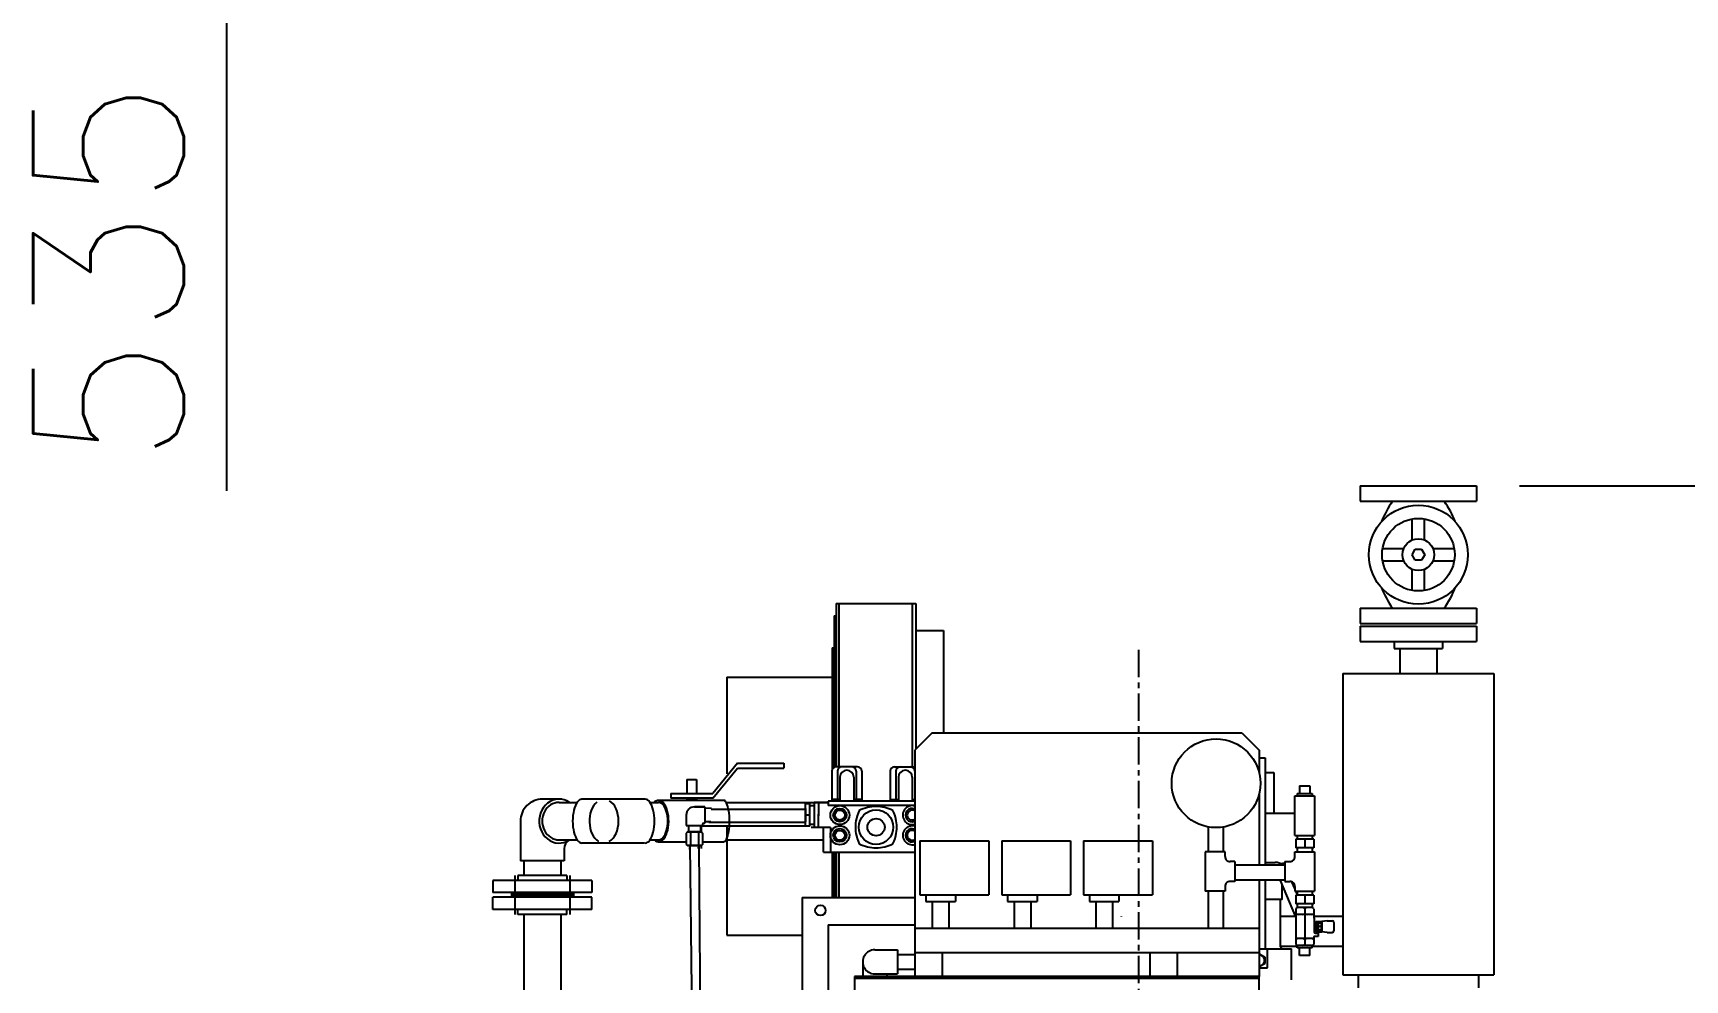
# Model space of a CAD drawing. Extents: x -1519 to 4918, y -4522 to 2416.
# Drawn here: x -1284 to 635, y -2566 to -1466 of the extents above; entities that cross this region are included whole.
import ezdxf
from ezdxf.enums import TextEntityAlignment as Align

# ---------------------------------------------------------------- set-up
doc = ezdxf.new("R2010")
doc.units = 0
doc.linetypes.add('CENTER', pattern=[50.8, 31.75, -6.35, 6.35, -6.35])
doc.layers.get('0').update_dxf_attribs({"linetype": 'CONTINUOUS'})
doc.layers.get('DEFPOINTS').update_dxf_attribs({"linetype": 'CONTINUOUS'})
doc.layers.add('LY_1', color=7, linetype='CONTINUOUS')
doc.styles.add('MX_NOTE_STANDARD', font='txt.shx', dxfattribs={"bigfont": 'extfont.shx'})
doc.dimstyles.new('MXDIMSTYLE', dxfattribs={"dimscale": 50, "dimtxt": 4, "dimasz": 2.5, "dimexe": 1.8, "dimexo": 1, "dimgap": 1, "dimtad": 1, "dimblk1": 'OPEN30', "dimblk2": 'OPEN30', "dimsah": 1, "dimcen": 2.5, "dimazin": 3, "dimtfac": 1, "dimtmove": 0, "dimatfit": 3})

# ---------------------------------------------------------------- blocks, each defined once
blk = doc.blocks.new('_OPEN30')
at = {"color": 0, "linetype": 'BYBLOCK'}
for p, q in [((-1, 0.267949), (0, 0)), ((0, 0), (-1, -0.267949)), ((0, 0), (-1, 0))]:
    blk.add_line(p, q, dxfattribs=at)
blk = doc.blocks.new('*D1')
at = {"color": 110, "linetype": 'CONTINUOUS'}
for p, q in [((442.500521, -1992.094249), (1851.428651, -1992.094249)), ((1799.999992, -4387.094152), (1799.999992, -1992.094249)), ((590.000259, -4387.094152), (1851.428651, -4387.094152))]:
    blk.add_line(p, q, dxfattribs=at)
at = {"layer": 'DEFPOINTS', "color": 0, "linetype": 'CONTINUOUS'}
for p in [(392.500521, -1992.094249), (1799.999992, -1992.094249), (540.000259, -4387.094152)]:
    blk.add_point(p, dxfattribs=at)
at = {"color": 110, "linetype": 'CONTINUOUS', "xscale": 138.5, "yscale": 138.5, "zscale": 138.5}
for p, rotation in [((1799.999992, -1992.094249), 90), ((1799.999992, -4387.094152), 270)]:
    blk.add_blockref('_OPEN30', p, dxfattribs=dict(at, rotation=rotation))
at = {"color": 110, "linetype": 'CONTINUOUS', "style": 'MX_NOTE_STANDARD'}
blk.add_text('2395', height=200, rotation=90, dxfattribs=at).set_placement((1649.999992, -3556.261063), align=Align.MIDDLE_LEFT)
blk = doc.blocks.new('*D3')
at = {"color": 110, "linetype": 'CONTINUOUS'}
for p, q in [((-594.927595, -860.699964), (-1149.376262, -860.699964)), ((-1059.376265, -1396.799964), (-1059.376265, -860.699964)), ((-4.600264, -1396.799964), (-1149.376262, -1396.799964)), ((-1059.376265, -1997.930457), (-1059.376265, -1396.799964))]:
    blk.add_line(p, q, dxfattribs=at)
at = {"layer": 'DEFPOINTS', "color": 0, "linetype": 'CONTINUOUS'}
for p in [(-1059.376265, -860.699964), (-544.927595, -860.699964), (45.399736, -1396.799964)]:
    blk.add_point(p, dxfattribs=at)
at = {"color": 110, "linetype": 'CONTINUOUS', "xscale": 138.5, "yscale": 138.5, "zscale": 138.5}
for p, rotation in [((-1059.376265, -860.699964), 90), ((-1059.376265, -1396.799964), 270)]:
    blk.add_blockref('_OPEN30', p, dxfattribs=dict(at, rotation=rotation))
at = {"color": 110, "linetype": 'CONTINUOUS', "style": 'MX_NOTE_STANDARD'}
blk.add_text('535', height=175, rotation=90, dxfattribs=at).set_placement((-1196.876265, -1968.76379), align=Align.MIDDLE_LEFT)

msp = doc.modelspace()

# ---------------------------------------------------------------- linework, layer by layer
at = {"layer": 'LY_1', "color": 3, "linetype": 'CONTINUOUS'}
for p, q in [((257.499912, -1992.094249), (257.499912, -2010.094389)), ((257.499912, -1992.094249), (392.500521, -1992.094249)), ((392.500521, -1992.094249), (392.500521, -2010.094389)), ((257.499912, -2010.094389), (392.500521, -2010.094389)), ((317.812673, -2055.018008), (317.812673, -2030.54509)), ((332.18776, -2055.018008), (332.18776, -2030.54509)), ((283.450316, -2064.907011), (307.923234, -2064.907011)), ((321.32635, -2078.457544), (317.652701, -2072.094598)), ((317.652836, -2072.094218), (321.326281, -2065.731626)), ((321.326554, -2065.731857), (328.673443, -2065.731857)), ((328.673593, -2065.731682), (332.347242, -2072.094628)), ((332.347498, -2072.094507), (328.674049, -2078.457097)), ((342.076763, -2064.907011), (366.549681, -2064.907011)), ((283.451188, -2079.285586), (307.924542, -2079.285586)), ((317.812673, -2113.644019), (317.812673, -2089.171101)), ((328.673443, -2078.457687), (321.326554, -2078.457687)), ((332.18776, -2113.644019), (332.18776, -2089.171101)), ((342.075455, -2079.285586), (366.548809, -2079.285586)), ((-351.421246, -2128.663027), (-351.421246, -2318.594841)), ((-351.421246, -2128.663027), (-258.721487, -2128.663027)), ((-348.22126, -2128.663027), (-348.22126, -2318.593969)), ((-263.221086, -2128.663027), (-263.221086, -2318.593969)), ((-258.721487, -2128.663027), (-258.721487, -2297.815871)), ((-353.721399, -2143.228195), (-351.421246, -2143.228195)), ((-353.721399, -2143.228195), (-353.721399, -2319.114512)), ((257.499912, -2134.094284), (257.499912, -2152.094423)), ((257.499912, -2134.094284), (392.500521, -2134.094284)), ((392.500521, -2134.094284), (392.500521, -2152.094423)), ((-258.721487, -2160.22823), (-226.721626, -2160.22823)), ((-226.721626, -2160.22823), (-226.721626, -2279.094238)), ((257.499912, -2152.094423), (392.500521, -2152.094423)), ((257.499912, -2155.094737), (257.499912, -2173.09444)), ((257.499912, -2155.094737), (392.500521, -2155.094737)), ((392.500521, -2155.094737), (392.500521, -2173.09444)), ((-356.021553, -2180.128306), (-353.721399, -2180.128306)), ((-356.021553, -2180.128306), (-356.021553, -2321.459134)), ((257.499912, -2173.09444), (392.500521, -2173.09444)), ((297.000121, -2173.09444), (297.000121, -2181.094406)), ((297.000121, -2181.094406), (352.999876, -2181.094406)), ((303.649901, -2181.094406), (303.649901, -2210.094388)), ((346.350096, -2181.094406), (346.350096, -2210.094388)), ((352.999876, -2173.09444), (352.999876, -2181.094406)), ((-478.321182, -2214.228212), (-356.021553, -2214.228212)), ((-478.321182, -2214.228212), (-478.321182, -2326.844614)), ((-356.021553, -2218.128358), (-353.721399, -2218.128358)), ((237.200055, -2210.094388), (237.200055, -2560.094387)), ((237.200055, -2210.094388), (412.800378, -2210.094388)), ((412.800378, -2210.094388), (412.800378, -2560.094387)), ((-494.810799, -2354.837618), (-465.913746, -2319.937617)), ((-465.913743, -2314.437624), (-494.810796, -2349.337626)), ((-465.913746, -2314.437626), (-412.210788, -2314.437626)), ((-465.913746, -2319.937626), (-412.210788, -2319.937626)), ((-412.210788, -2314.437626), (-412.210788, -2319.937626)), ((-326.500156, -2318.593969), (-351.500155, -2318.593969)), ((-283.500016, -2318.593969), (-259.999737, -2318.593969)), ((-524.810794, -2333.337635), (-524.810794, -2349.337635)), ((-524.810794, -2333.337635), (-513.610798, -2333.337635)), ((-513.610798, -2333.337635), (-513.610798, -2349.337635)), ((-356.499807, -2323.594056), (-356.499807, -2358.59423)), ((-349.999999, -2323.594056), (-349.999999, -2356.594457)), ((-347.000121, -2330.594789), (-347.000121, -2358.59423)), ((-330.999754, -2330.594789), (-330.999754, -2358.59423)), ((-327.999877, -2323.594056), (-327.999877, -2356.594457)), ((-321.500068, -2323.594056), (-321.500068, -2358.59423)), ((-288.500103, -2323.594056), (-288.500103, -2358.59423)), ((-281.999859, -2323.594056), (-281.999859, -2356.594893)), ((-278.999981, -2330.594789), (-278.999981, -2358.59423)), ((-263.000051, -2330.594789), (-263.000051, -2358.59423)), ((-259.999737, -2323.594056), (-259.999737, -2356.594457)), ((186.905095, -2340.612889), (186.905095, -2349.612889)), ((186.905095, -2340.612889), (198.905095, -2340.612889)), ((198.905095, -2340.612889), (198.905095, -2349.612889)), ((-670.147579, -2356.094277), (-692.691749, -2356.094277)), ((-673.251309, -2359.854277), (-652.336959, -2359.854277)), ((-573.23983, -2356.094277), (-646.704511, -2356.094277)), ((-567.607383, -2359.854277), (-557.832598, -2359.854277)), ((-558.210788, -2357.437626), (-480.210788, -2357.437626)), ((-543.610788, -2349.337635), (-494.810794, -2349.337635)), ((-543.610788, -2349.337635), (-543.610788, -2354.837635)), ((-494.810794, -2354.837635), (-543.610788, -2354.837635)), ((-524.810794, -2354.837635), (-513.610798, -2354.837635)), ((-524.810794, -2354.837635), (-524.810794, -2357.437626)), ((-513.610798, -2354.837635), (-513.610798, -2357.437626)), ((-479.305538, -2359.854277), (-360.500154, -2359.854277)), ((-360.499789, -2360.094387), (-376.999772, -2360.094387)), ((-376.999772, -2360.094387), (-376.999772, -2389.094806)), ((-372.00012, -2360.094387), (-372.00012, -2375.486146)), ((-360.499789, -2358.59423), (-360.499789, -2363.594318)), ((-259.999853, -2358.59423), (-360.499789, -2358.59423)), ((-347.000121, -2356.594893), (-356.499807, -2356.594893)), ((-321.500068, -2356.594893), (-330.999754, -2356.594893)), ((-288.500103, -2356.594893), (-279.000417, -2356.594893)), ((-263.000051, -2356.594893), (-259.999853, -2356.594893)), ((181.405095, -2352.112889), (204.405095, -2352.112889)), ((181.405095, -2398.112889), (181.405095, -2352.112889)), ((184.255095, -2349.612889), (184.255095, -2352.112889)), ((184.255095, -2349.612889), (201.555094, -2349.612889)), ((201.555094, -2349.612889), (201.555094, -2352.112889)), ((204.405095, -2352.112889), (204.405095, -2398.112889)), ((-496.477397, -2367.667542), (-388.163102, -2367.667542)), ((-386.999946, -2374.502608), (-386.999946, -2361.594544)), ((-381.999859, -2361.594544), (-386.999946, -2361.594544)), ((-386.999946, -2366.933377), (-386.999946, -2382.255817)), ((-386.999946, -2387.594213), (-386.999946, -2366.933377)), ((-381.999859, -2374.594597), (-386.999946, -2374.594597)), ((-381.999859, -2374.594597), (-386.999946, -2374.594597)), ((-381.999859, -2387.594213), (-381.999859, -2361.594544)), ((-376.999772, -2363.74429), (-381.999859, -2363.74429)), ((-372.00012, -2389.094806), (-372.00012, -2373.703047)), ((-259.999853, -2363.594318), (-360.499789, -2363.594318)), ((-718.191749, -2381.594277), (-718.191749, -2427.594277)), ((-394.327217, -2387.344405), (-508.298599, -2387.344405)), ((-499.119348, -2382.637722), (-388.163102, -2382.637722)), ((-478.321182, -2387.344405), (-478.321182, -2514.228211)), ((-382.860891, -2387.344405), (-398.999894, -2387.344405)), ((-381.999859, -2387.594213), (-386.999946, -2387.594213)), ((-376.999772, -2385.444903), (-381.999859, -2385.444903)), ((-357.999964, -2389.094806), (-380.397686, -2389.094806)), ((-365.999929, -2417.5943), (-365.999929, -2389.094806)), ((-357.999964, -2389.094806), (-357.999964, -2417.5943)), ((181.405095, -2398.112889), (204.405095, -2398.112889)), ((184.29989, -2398.112889), (184.29989, -2402.593978)), ((201.59989, -2398.112889), (201.59989, -2402.593978)), ((-673.251309, -2403.334277), (-652.336959, -2403.334277)), ((-667.191749, -2413.844281), (-667.191749, -2427.594277)), ((-574.160155, -2407.094277), (-646.704511, -2407.094277)), ((-567.607383, -2403.334277), (-557.832598, -2403.334277)), ((-557.832598, -2405.594277), (-525.500415, -2405.594277)), ((-518.500275, -2636.758929), (-521.000048, -2410.09468)), ((-511.000346, -2410.094629), (-509.00031, -2636.75904)), ((-506.500607, -2405.594277), (-482.334424, -2405.594277)), ((-479.305538, -2403.334277), (-366.000293, -2403.334277)), ((-365.999929, -2417.5943), (-259.999853, -2417.5943)), ((-356.021553, -2417.5943), (-356.021553, -2470.267204)), ((-353.721399, -2417.5943), (-353.721399, -2470.267204)), ((-351.421246, -2417.5943), (-351.421246, -2470.267204)), ((-348.22126, -2417.5943), (-348.22126, -2470.267204)), ((77.44989, -2417.093978), (77.44989, -2463.093978)), ((100.44989, -2417.093978), (77.44989, -2417.093978)), ((100.44989, -2422.843978), (100.44989, -2417.093978)), ((181.44989, -2422.843978), (181.44989, -2417.093978)), ((181.44989, -2417.093978), (204.44989, -2417.093978)), ((182.44989, -2402.593978), (182.44989, -2412.593978)), ((203.44989, -2402.593978), (182.44989, -2402.593978)), ((203.44989, -2412.593978), (182.44989, -2412.593978)), ((184.29989, -2412.593978), (184.29989, -2417.093978)), ((192.94989, -2402.593978), (192.94989, -2412.593978)), ((201.59989, -2412.593978), (201.59989, -2417.093978)), ((203.44989, -2402.593978), (203.44989, -2412.593978)), ((204.44989, -2417.093978), (204.44989, -2463.093978)), ((-667.191749, -2427.594277), (-718.191749, -2427.594277)), ((-714.04174, -2427.594277), (-714.04174, -2444.594277)), ((-671.341758, -2427.594277), (-671.341758, -2444.594277)), ((111.94989, -2428.593978), (106.19989, -2428.593978)), ((111.94989, -2428.593978), (111.94989, -2451.593978)), ((146.899799, -2429.594273), (158.690845, -2429.594273)), ((169.94989, -2428.593978), (169.94989, -2451.593978)), ((169.94989, -2428.593978), (175.69989, -2428.593978)), ((-635.191749, -2450.594277), (-750.191749, -2450.594277)), ((-750.191749, -2450.594277), (-750.191749, -2464.594277)), ((-724.511542, -2444.594277), (-724.511542, -2490.094277)), ((-664.191749, -2444.594277), (-721.191749, -2444.594277)), ((-721.191749, -2444.594277), (-721.191749, -2450.594277)), ((-664.191749, -2444.594277), (-664.191749, -2450.594277)), ((-660.871955, -2444.594277), (-660.871955, -2490.094277)), ((-635.191749, -2450.594277), (-635.191749, -2464.594277)), ((111.94989, -2451.593978), (106.19989, -2451.593978)), ((182.449882, -2492.672313), (164.688701, -2450.602239)), ((166.839534, -2472.728988), (166.839534, -2455.696816)), ((169.94989, -2451.593978), (175.69989, -2451.593978)), ((177.753106, -2451.973056), (181.44989, -2460.729454)), ((-635.191749, -2464.594277), (-750.191749, -2464.594277)), ((-635.191749, -2470.094277), (-750.191749, -2470.094277)), ((-750.191749, -2484.094277), (-750.191749, -2470.094277)), ((-728.691749, -2464.594277), (-728.691749, -2470.094277)), ((-656.691749, -2466.594277), (-728.691749, -2466.594277)), ((-656.691749, -2468.094277), (-728.691749, -2468.094277)), ((-656.691749, -2464.594277), (-656.691749, -2470.094277)), ((-635.191749, -2484.094277), (-635.191749, -2470.094277)), ((-390.721347, -2470.267204), (-259.999853, -2470.267204)), ((-390.721347, -2470.267204), (-390.721347, -2640.267116)), ((100.44989, -2463.093978), (77.44989, -2463.093978)), ((100.44989, -2457.343978), (100.44989, -2463.093978)), ((166.839534, -2472.728988), (146.899799, -2472.728988)), ((164.922436, -2527.488055), (164.922436, -2472.728988)), ((181.44989, -2457.343978), (181.44989, -2463.093978)), ((181.44989, -2463.093978), (204.44989, -2463.093978)), ((182.448147, -2463.093978), (184.29989, -2467.480115)), ((182.44989, -2467.593978), (182.44989, -2477.593978)), ((203.44989, -2467.593978), (182.44989, -2467.593978)), ((184.29989, -2463.093978), (184.29989, -2467.593978)), ((192.94989, -2467.593978), (192.94989, -2477.593978)), ((201.59989, -2463.093978), (201.59989, -2467.593978)), ((203.44989, -2467.593978), (203.44989, -2477.593978)), ((-635.191749, -2484.094277), (-750.191749, -2484.094277)), ((-721.191749, -2490.094277), (-721.191749, -2484.094277)), ((-664.191749, -2490.094277), (-721.191749, -2490.094277)), ((-714.04174, -2490.094277), (-714.04174, -3160.094149)), ((-671.341758, -2490.094277), (-671.341758, -3160.094149)), ((-664.191749, -2490.094277), (-664.191749, -2484.094277)), ((182.449882, -2483.093978), (182.449882, -2525.093978)), ((203.44989, -2490.093978), (182.449882, -2490.093978)), ((203.44989, -2477.593978), (182.44989, -2477.593978)), ((184.29989, -2477.593978), (184.29989, -2482.301058)), ((201.072601, -2482.093978), (185.170147, -2482.093978)), ((192.94989, -2483.093978), (192.94989, -2489.093978)), ((192.94989, -2490.093978), (192.94989, -2518.093978)), ((201.59989, -2477.593978), (201.59989, -2482.240189)), ((203.449882, -2483.321929), (203.449882, -2493.593978)), ((203.94989, -2494.093978), (203.94989, -2510.593978)), ((-360.72126, -2502.067392), (-259.999853, -2502.067392)), ((-360.72126, -2502.067392), (-360.72126, -2608.467363)), ((205.94989, -2501.093978), (203.94989, -2501.093978)), ((205.94989, -2507.093978), (203.94989, -2507.093978)), ((204.94989, -2511.593978), (208.44989, -2511.593978)), ((205.94989, -2498.093978), (205.94989, -2510.093978)), ((205.94989, -2498.093978), (212.715271, -2498.093978)), ((205.94989, -2510.093978), (212.715271, -2510.093978)), ((207.94989, -2498.093978), (207.94989, -2510.093978)), ((208.44989, -2499.343978), (207.94989, -2499.343978)), ((208.44989, -2508.843978), (207.94989, -2508.843978)), ((208.44989, -2499.343978), (208.44989, -2508.843978)), ((211.94989, -2500.093978), (208.44989, -2500.093978)), ((211.94989, -2504.093978), (208.44989, -2504.093978)), ((211.94989, -2508.093978), (208.44989, -2508.093978)), ((208.44989, -2511.593978), (208.44989, -2515.593978)), ((211.94989, -2500.093978), (211.94989, -2508.093978)), ((212.715271, -2498.093978), (212.715271, -2510.093978)), ((219.184368, -2497.343969), (212.715401, -2498.093968)), ((219.184369, -2510.843976), (212.715402, -2510.093977)), ((212.94989, -2502.093978), (212.94989, -2506.093978)), ((219.184372, -2497.343978), (224.94989, -2497.343978)), ((219.184372, -2510.843978), (224.94989, -2510.843978)), ((226.94989, -2499.343978), (226.94989, -2508.843978)), ((-478.321182, -2514.228211), (-390.721347, -2514.228211)), ((-306.500243, -2531.094403), (-280.000086, -2531.094403)), ((-280.000086, -2531.094403), (-280.000086, -2559.094281)), ((140.000077, -2529.988055), (177.500156, -2529.988055)), ((149.585648, -2552.034687), (149.585648, -2529.988055)), ((177.500156, -2566.094203), (177.500156, -2529.988055)), ((203.44989, -2518.093978), (182.449882, -2518.093978)), ((184.29989, -2528.593978), (184.29989, -2526.093978)), ((201.59989, -2528.593978), (184.29989, -2528.593978)), ((200.729622, -2526.093978), (184.82188, -2526.093978)), ((186.94989, -2537.593978), (186.94989, -2528.593978)), ((192.94989, -2519.093978), (192.94989, -2525.093978)), ((198.94989, -2537.593978), (198.94989, -2528.593978)), ((201.59989, -2528.593978), (201.59989, -2526.093978)), ((203.44989, -2516.593978), (203.44989, -2525.093978)), ((208.44989, -2515.593978), (204.44989, -2515.593978)), ((-320.5004, -2545.09456), (-320.5004, -2562.094595)), ((-280.000086, -2536.444571), (-259.999737, -2536.444571)), ((-227.999853, -2562.094149), (-227.999853, -2534.094238)), ((13.000147, -2534.094238), (13.000147, -2562.094149)), ((45.000147, -2562.094149), (45.000147, -2534.094238)), ((140.000077, -2552.034687), (149.585648, -2552.034687)), ((146.495353, -2547.157743), (140.000155, -2550.907745)), ((140.000157, -2535.907743), (146.495347, -2539.657744)), ((146.495349, -2539.657746), (146.495349, -2547.157744)), ((198.94989, -2537.593978), (186.94989, -2537.593978)), ((-306.500243, -2559.094281), (-280.000086, -2559.094281)), ((-292.500086, -2559.094281), (-292.500086, -2562.094595)), ((-280.000086, -2553.74455), (-259.999737, -2553.74455)), ((237.200055, -2560.094387), (412.800378, -2560.094387)), ((255.099922, -2560.094387), (255.099922, -2575.094648)), ((394.900075, -2560.094387), (394.900075, -2575.094648))]:
    msp.add_line(p, q, dxfattribs=at)
at = {"layer": 'LY_1', "color": 110, "linetype": 'CENTER'}
msp.add_line((0, -2182.584099), (0, -4521.638742), dxfattribs=at)
at = {"layer": 'LY_1', "color": 5, "linetype": 'CONTINUOUS'}
for p, q in [((-239.999853, -2279.094238), (-259.999853, -2299.094238)), ((-239.999853, -2279.094238), (120.000077, -2279.094238)), ((120.000077, -2279.094238), (140.000077, -2299.094238)), ((-259.999853, -2299.094238), (-259.999853, -2562.094116)), ((140.000077, -2299.094238), (140.000077, -2325.255252)), ((140.000077, -2349.933066), (140.000077, -2432.493956)), ((81.349868, -2417.093978), (81.349868, -2388.362482)), ((98.649902, -2417.093978), (98.649902, -2388.362547)), ((-254.000097, -2404.344174), (-254.000097, -2467.144392)), ((-254.000097, -2404.344174), (-174.000172, -2404.344174)), ((-174.000172, -2404.344174), (-174.000172, -2467.144392)), ((-159.000019, -2404.344174), (-159.000019, -2467.144392)), ((-159.000019, -2404.344174), (-79.000093, -2404.344174)), ((-79.000093, -2404.344174), (-79.000093, -2467.144392)), ((-63.99994, -2404.344174), (15.999985, -2404.344174)), ((-63.99994, -2404.344174), (-63.99994, -2467.144392)), ((15.999985, -2404.344174), (15.999985, -2467.144392)), ((111.94989, -2432.493956), (169.94989, -2432.493956)), ((111.94989, -2449.79399), (169.94989, -2449.79399)), ((140.000077, -2449.79399), (140.000077, -2562.094116)), ((-254.000097, -2467.144392), (-174.000172, -2467.144392)), ((-249.800115, -2467.144392), (-249.800115, -2467.293928)), ((-247.150045, -2467.594145), (-247.150045, -2475.094221)), ((-247.150045, -2475.094221), (-212.849812, -2475.094221)), ((-244.59992, -2467.144392), (-244.59992, -2467.293928)), ((-239.699941, -2475.094221), (-239.699941, -2506.093978)), ((-220.299916, -2475.094221), (-220.299916, -2506.093978)), ((-215.399938, -2467.144392), (-215.399938, -2467.293928)), ((-212.849812, -2467.594145), (-212.849812, -2475.094221)), ((-210.200124, -2467.144392), (-210.200124, -2467.293928)), ((-159.000019, -2467.144392), (-79.000093, -2467.144392)), ((-154.800037, -2467.144392), (-154.800037, -2467.293928)), ((-152.149967, -2467.594145), (-152.149967, -2475.094221)), ((-152.149967, -2475.094221), (-117.849734, -2475.094221)), ((-149.600223, -2467.144392), (-149.600223, -2467.293928)), ((-144.699863, -2475.094221), (-144.699863, -2506.093978)), ((-125.299838, -2475.094221), (-125.299838, -2506.093978)), ((-120.399859, -2467.144392), (-120.399859, -2467.293928)), ((-117.849734, -2467.594145), (-117.849734, -2475.094221)), ((-115.200045, -2467.144392), (-115.200045, -2467.293928)), ((-63.99994, -2467.144392), (15.999985, -2467.144392)), ((-59.799959, -2467.144392), (-59.799959, -2467.293928)), ((-57.149888, -2467.594145), (-57.149888, -2475.094221)), ((-57.149888, -2475.094221), (-22.849656, -2475.094221)), ((-54.600145, -2467.144392), (-54.600145, -2467.293928)), ((-49.699784, -2475.094221), (-49.699784, -2506.093978)), ((-30.29976, -2475.094221), (-30.29976, -2506.093978)), ((-25.399781, -2467.144392), (-25.399781, -2467.293928)), ((-22.849656, -2467.594145), (-22.849656, -2475.094221)), ((-20.199967, -2467.144392), (-20.199967, -2467.293928)), ((81.349868, -2506.093978), (81.349868, -2463.093978)), ((98.649902, -2506.093978), (98.649902, -2463.093978)), ((-20.199886, -2492.144716), (-20.199886, -2492.294252)), ((-259.999853, -2506.093978), (140.000077, -2506.093978)), ((-259.999853, -2534.094238), (140.000077, -2534.094238))]:
    msp.add_line(p, q, dxfattribs=at)
at = {"layer": 'LY_1', "color": 130, "linetype": 'CONTINUOUS'}
for p, q in [((140.000077, -2308.094151), (146.899799, -2308.094151)), ((146.899799, -2308.094151), (146.899799, -2432.493956)), ((146.899799, -2325.094213), (156.999973, -2325.094213)), ((156.999973, -2325.094213), (156.999973, -2372.294226)), ((146.899799, -2372.294226), (181.405095, -2372.294226)), ((204.405095, -2372.294226), (204.600148, -2372.294226)), ((146.899799, -2449.79399), (146.899799, -2529.988055))]:
    msp.add_line(p, q, dxfattribs=at)
at = {"layer": 'LY_1', "color": 162, "linetype": 'CONTINUOUS'}
for p, q in [((-525.50005, -2374.594597), (-525.50005, -2386.594544)), ((-515.999928, -2365.094475), (-503.99998, -2365.094475)), ((-503.99998, -2365.094475), (-515.999928, -2365.094475)), ((-497.000046, -2366.933577), (-504, -2366.594867)), ((-503.99998, -2365.094475), (-503.99998, -2384.094719)), ((-503.99998, -2365.094475), (-503.99998, -2384.094719)), ((-496.358116, -2366.964296), (-503.999932, -2366.594532)), ((-524.000051, -2394.095115), (-525.500113, -2395.595177)), ((-525.50005, -2386.594544), (-506.500242, -2386.594544)), ((-525.50005, -2395.594614), (-525.50005, -2408.594666)), ((-525.50005, -2395.594614), (-525.50005, -2408.594666)), ((-523.999987, -2394.094946), (-525.500049, -2395.595008)), ((-524.000329, -2394.094457), (-507.999963, -2394.094457)), ((-507.999963, -2394.094457), (-524.000329, -2394.094457)), ((-523.000224, -2386.594544), (-523.000224, -2394.094457)), ((-523.000224, -2388.329251), (-523.000224, -2394.094457)), ((-520.750207, -2394.094457), (-520.750207, -2410.094823)), ((-520.750207, -2394.094457), (-520.750207, -2410.094823)), ((-511.250085, -2394.094457), (-511.250085, -2410.094823)), ((-511.250085, -2394.094457), (-511.250085, -2410.094823)), ((-509.000068, -2386.594544), (-509.000068, -2394.094457)), ((-509.000068, -2393.942305), (-509.000068, -2394.094457)), ((-508.000276, -2394.0952), (-506.500215, -2395.595262)), ((-508.000213, -2394.095022), (-506.50015, -2395.595084)), ((-507.999963, -2394.094457), (-507.999963, -2386.594544)), ((-506.500242, -2385.344631), (-506.500242, -2386.594544)), ((-506.500242, -2395.594614), (-506.500242, -2408.594666)), ((-506.500242, -2395.594614), (-506.500242, -2408.594666)), ((-505.250329, -2384.094719), (-503.99998, -2384.094719)), ((-497.000037, -2382.255722), (-503.999991, -2382.594432)), ((-496.999963, -2382.25604), (-503.999917, -2382.594749)), ((-525.500385, -2408.595175), (-524.000323, -2410.095237)), ((-525.500314, -2408.595007), (-524.000251, -2410.095068)), ((-524.000329, -2410.094823), (-507.999963, -2410.094823)), ((-507.999963, -2410.094823), (-524.000329, -2410.094823)), ((-521.196117, -2414.510339), (-520.990933, -2409.671111)), ((-511.146652, -2413.559731), (-510.999736, -2410.09474)), ((-506.49995, -2408.595099), (-508.000012, -2410.095161)), ((-507.999963, -2413.262112), (-507.999963, -2410.094823)), ((-506.500187, -2408.59523), (-507.99994, -2410.094984))]:
    msp.add_line(p, q, dxfattribs=at)
at = {"layer": 'LY_1', "color": 254, "linetype": 'CONTINUOUS'}
for p, q in [((164.922436, -2491.894139), (182.121352, -2491.894139)), ((203.449882, -2491.894139), (237.200055, -2491.894139)), ((164.922541, -2526.894313), (184.29989, -2526.894313)), ((201.59989, -2526.894313), (237.200055, -2526.894313)), ((139.999914, -2564.59404), (-330.000086, -2564.59404))]:
    msp.add_line(p, q, dxfattribs=at)
at = {"layer": 'LY_1', "color": 151, "linetype": 'CONTINUOUS'}
for p, q in [((-330.000086, -2562.094149), (-330.000086, -4262.094149)), ((139.999914, -2562.094149), (-330.000086, -2562.094149)), ((139.999914, -4237.094149), (139.999914, -2562.094149))]:
    msp.add_line(p, q, dxfattribs=at)
at = {"layer": 'LY_1', "color": 3, "linetype": 'CONTINUOUS'}
for points in [[(-661.172488, -2359.854277), (-664.163932, -2358.148317), (-667.348302, -2356.940117), (-670.657994, -2356.255328), (-674.022742, -2356.108487), (-677.371112, -2356.502713), (-680.632019, -2357.429635), (-683.736232, -2358.869575), (-686.617849, -2360.791962), (-689.215693, -2363.155986), (-691.474612, -2365.911456), (-693.346648, -2368.999874), (-694.792058, -2372.355672), (-695.780155, -2375.907607), (-696.289962, -2379.580271), (-696.310657, -2383.295692), (-695.841799, -2386.974993), (-694.893342, -2390.540059), (-693.485423, -2393.915206), (-691.647932, -2397.028779), (-689.419878, -2399.814675), (-686.848563, -2402.21375), (-683.988578, -2404.175072), (-680.900639, -2405.657001), (-677.650304, -2406.628076), (-674.306578, -2407.06768), (-670.940449, -2406.966482), (-667.623379, -2406.326629), (-664.425791, -2405.161705), (-662.766385, -2404.31898), (-661.172487, -2403.334277)], [(-673.251309, -2359.854277), (-675.823083, -2360.040266), (-678.350854, -2360.59505), (-680.791371, -2361.509136), (-683.102874, -2362.766885), (-685.245815, -2364.346776), (-687.183526, -2366.221776), (-688.882854, -2368.359804), (-690.314721, -2370.724277), (-691.454628, -2373.274739), (-692.283072, -2375.967551), (-692.785877, -2378.756638), (-692.95444, -2381.594277), (-692.785877, -2384.431917), (-692.283072, -2387.221003), (-691.454628, -2389.913815), (-690.314721, -2392.464277), (-688.882854, -2394.828751), (-687.183526, -2396.966779), (-685.245815, -2398.841779), (-683.102874, -2400.421669), (-680.791371, -2401.679418), (-678.350854, -2402.593505), (-675.823083, -2403.148288), (-673.251309, -2403.334277)], [(-646.704511, -2356.094277), (-648.111162, -2356.312433), (-649.493744, -2356.963169), (-650.828601, -2358.035349), (-652.092894, -2359.510629), (-653.264991, -2361.363767), (-654.324836, -2363.563054), (-655.254295, -2366.070861), (-656.037464, -2368.844277), (-656.660945, -2371.83585), (-657.114068, -2374.994392), (-657.38908, -2378.265859), (-657.481277, -2381.594277), (-657.38908, -2384.922695), (-657.114068, -2388.194163), (-656.660945, -2391.352705), (-656.037464, -2394.344277), (-655.254295, -2397.117694), (-654.324836, -2399.6255), (-653.264991, -2401.824787), (-652.092894, -2403.677925), (-650.828601, -2405.153205), (-649.493744, -2406.225386), (-648.111162, -2406.876121), (-646.704511, -2407.094277)], [(-629.536699, -2359.482694), (-631.477328, -2361.439863), (-633.22064, -2363.780141), (-634.733499, -2366.459043), (-635.987146, -2369.425645), (-636.957752, -2372.623556), (-637.626866, -2375.991989), (-637.981771, -2379.466914), (-638.015718, -2382.982278), (-637.728064, -2386.471257), (-637.124275, -2389.867532), (-636.21583, -2393.106543), (-635.019997, -2396.126721), (-633.559506, -2398.870656), (-631.86212, -2401.286191), (-629.960104, -2403.327408), (-627.889612, -2404.955507), (-627.889612, -2404.955507)], [(-614.929989, -2405.34525), (-612.647763, -2403.697564), (-610.554104, -2401.556586), (-608.695737, -2398.9701), (-607.114136, -2395.995828), (-605.844598, -2392.700149), (-604.915458, -2389.156614), (-604.347449, -2385.444306), (-604.15325, -2381.646076), (-604.337195, -2377.846689), (-604.895177, -2374.13094), (-605.814744, -2370.581753), (-607.075375, -2367.278339), (-608.648933, -2364.294422), (-610.500303, -2361.696594), (-612.588165, -2359.542833), (-614.865924, -2357.881207)], [(-573.239822, -2407.094277), (-571.833172, -2406.876119), (-570.45059, -2406.225381), (-569.115733, -2405.153198), (-567.851441, -2403.677915), (-566.679345, -2401.824776), (-565.619501, -2399.625487), (-564.690042, -2397.117678), (-563.906873, -2394.344261), (-563.283394, -2391.352687), (-562.830272, -2388.194144), (-562.55526, -2384.922676), (-562.463065, -2381.594258), (-562.555262, -2378.26584), (-562.830276, -2374.994373), (-563.2834, -2371.835832), (-563.906882, -2368.844261), (-564.690052, -2366.070846), (-565.619512, -2363.563041), (-566.679357, -2361.363755), (-567.851454, -2359.51062), (-569.115748, -2358.035342), (-570.450606, -2356.963164), (-571.833188, -2356.312431), (-573.239838, -2356.094277), (-573.239838, -2356.094277)], [(-562.89754, -2403.334277), (-561.317652, -2404.552039), (-559.667936, -2405.309813), (-557.981447, -2405.592417), (-556.291975, -2405.394189), (-554.633372, -2404.719101), (-553.038869, -2403.580678), (-551.540415, -2402.00173), (-550.168032, -2400.013894), (-548.949218, -2397.656998), (-547.908393, -2394.978266), (-547.066413, -2392.031369), (-546.440146, -2388.875352), (-546.042141, -2385.57345), (-545.880372, -2382.19182), (-545.958081, -2378.798218), (-546.27371, -2375.460638), (-546.820936, -2372.245953), (-547.588794, -2369.218574), (-548.5619, -2366.439157), (-549.720755, -2363.963391), (-551.042141, -2361.840882), (-552.499582, -2360.114156), (-554.063877, -2358.817811), (-555.703683, -2357.977821), (-557.386144, -2357.611016), (-559.07755, -2357.724745), (-560.744013, -2358.316729), (-562.352141, -2359.375108), (-562.626327, -2359.607877), (-562.89754, -2359.854277)], [(-557.832598, -2403.334277), (-556.418989, -2403.148288), (-555.029566, -2402.593505), (-553.688105, -2401.679418), (-552.417557, -2400.421669), (-551.239662, -2398.841779), (-550.174574, -2396.966779), (-549.240516, -2394.828751), (-548.453472, -2392.464277), (-547.826907, -2389.913815), (-547.371542, -2387.221003), (-547.095169, -2384.431917), (-547.002516, -2381.594277), (-547.095169, -2378.756638), (-547.371542, -2375.967551), (-547.826907, -2373.274739), (-548.453472, -2370.724277), (-549.240516, -2368.359804), (-550.174574, -2366.221776), (-551.239662, -2364.346776), (-552.417557, -2362.766885), (-553.688105, -2361.509136), (-555.029566, -2360.59505), (-556.418989, -2360.040266), (-557.832598, -2359.854277), (-557.832598, -2359.854277)], [(-482.334418, -2405.594277), (-481.401187, -2405.388952), (-480.483923, -2404.776492), (-479.598322, -2403.767379), (-478.759536, -2402.378878), (-477.981918, -2400.634746), (-477.278772, -2398.564827), (-476.66213, -2396.204537), (-476.142543, -2393.594262), (-475.7289, -2390.778663), (-475.428279, -2387.805917), (-475.245825, -2384.726888), (-475.184658, -2381.594259), (-475.245826, -2378.461631), (-475.428282, -2375.382603), (-475.728904, -2372.409858), (-476.142548, -2369.594262), (-476.662137, -2366.983989), (-477.27878, -2364.623702), (-477.981926, -2362.553786), (-478.759546, -2360.809659), (-479.598332, -2359.421162), (-480.483933, -2358.412053), (-481.401197, -2357.799598), (-482.334429, -2357.594277), (-482.334429, -2357.594277)]]:
    msp.add_lwpolyline(points, dxfattribs=at)
for centre, radius in [((324.999999, -2072.094772), 57.499967), ((324.999999, -2072.094772), 42.166655), ((324.999999, -2072.094772), 18.527778), ((-347.000121, -2374.594597), 11), ((-347.000121, -2374.594597), 7.75), ((-347.000121, -2374.594597), 5.749999), ((-305.000086, -2388.594317), 20), ((-305.000086, -2388.594317), 9.999999), ((-347.000121, -2398.09444), 11), ((-347.000121, -2398.09444), 7.75), ((-347.000121, -2398.09444), 5.749999), ((-369.721329, -2485.267029), 5.999999)]:
    msp.add_circle(centre, radius, dxfattribs=at)
at = {"layer": 'LY_1', "color": 5, "linetype": 'CONTINUOUS'}
msp.add_circle((90.000076, -2337.594159), 51.499988, dxfattribs=at)
at = {"layer": 'LY_1', "color": 3, "linetype": 'CONTINUOUS'}
for centre, radius, start, end in [((381.100026, -2072.094772), 106.1, 144.242612, 158.791953), ((268.899971, -2072.094772), 106.1, 21.208024, 35.757393), ((381.100026, -2072.094772), 106.1, 201.208047, 215.757388), ((268.899971, -2072.094772), 106.1, 324.242607, 338.791976), ((-351.500155, -2323.594056), 4.999999, 89.999982, 179.999964), ((-344.999911, -2323.594056), 4.999999, 89.999982, 179.999964), ((-332.999964, -2323.594056), 4.999999, 0, 89.999982), ((-326.500156, -2323.594056), 4.999999, 0, 89.999982), ((-283.500016, -2323.594056), 4.999999, 89.999982, 179.999964), ((-276.999772, -2323.594056), 4.999999, 89.999982, 179.999964), ((-264.999824, -2323.594056), 4.999999, 0, 89.999982), ((-339.000156, -2330.594353), 7.999999, 0, 179.999964), ((-271.000016, -2330.594353), 7.999999, 0, 179.999964), ((-692.691749, -2381.594277), 25.5, 90, 180.000018), ((-284.999737, -2388.594317), 43.999999, 166.991732, 180), ((-284.999737, -2388.594317), 43.999999, 153.748323, 171.505123), ((-305.000086, -2408.59423), 43.999999, 90, 116.251677), ((-305.000086, -2408.59423), 43.999999, 63.748323, 90), ((-325.000435, -2388.594317), 43.999999, 8.494877, 26.251677), ((-325.000435, -2388.594317), 43.999999, 0, 13.008268), ((-263.000051, -2374.594597), 11, 74.172308, 285.827692), ((-263.000051, -2374.594597), 7.75, 67.224441, 292.775559), ((-263.000051, -2374.594597), 5.749999, 58.548699, 301.451301), ((-284.999737, -2388.594317), 43.999999, 180, 193.008268), ((-284.999737, -2388.594317), 43.999999, 188.494877, 206.251677), ((-325.000435, -2388.594317), 43.999999, 333.748323, 351.505123), ((-325.000435, -2388.594317), 43.999999, 346.991732, 0), ((-263.000051, -2398.09444), 11, 74.172308, 285.827692), ((-263.000051, -2398.09444), 7.75, 67.224441, 292.775559), ((-263.000051, -2398.09444), 5.749999, 58.548699, 301.451301), ((-654.441749, -2413.844277), 12.75, 124.481025, 180.000018), ((-305.000086, -2368.594405), 43.999999, 243.748323, 270), ((-305.000086, -2368.594405), 43.999999, 270, 296.251677), ((106.19989, -2422.843978), 5.75, 179.999963, 270), ((158.690845, -2444.089345), 14.495072, 53.125696, 90), ((175.69989, -2422.843978), 5.75, 270, 0.000037), ((106.19989, -2457.343978), 5.75, 89.999981, 180.000018), ((175.69989, -2457.343978), 5.75, 359.999982, 90.000019), ((186.699886, -2490.455199), 8.5, 100.36799, 120.00003), ((186.699886, -2481.732772), 8.5, 239.999979, 259.632019), ((188.699886, -2481.732772), 8.5, 280.367927, 299.999967), ((188.699886, -2490.455199), 8.5, 59.999915, 79.631955), ((197.19989, -2489.871703), 8, 103.537908, 122.089959), ((197.19989, -2481.732772), 8.5, 240.000006, 259.632073), ((199.19989, -2486.727889), 5, 89.69572, 89.999964), ((199.19989, -2481.732772), 8.5, 280.367872, 299.999939), ((199.19989, -2489.871703), 8, 57.910041, 76.462037), ((203.949882, -2493.593978), 0.5, 179.999963, 270), ((204.94989, -2510.593978), 1, 179.999963, 270), ((211.365661, -2501.882064), 4.5, 277.459632, 290.612746), ((211.365661, -2506.305892), 4.5, 69.387163, 82.54025), ((224.94989, -2508.843978), 2, 270, 359.999982), ((224.94989, -2499.343978), 2, 359.999982, 89.999964), ((-306.500243, -2545.09456), 14, 89.999982, 270.000001), ((167.422436, -2527.488055), 2.5, 180, 270), ((186.699886, -2526.455191), 8.5, 100.36799, 120.00003), ((186.699886, -2517.732764), 8.5, 239.999979, 259.632019), ((188.699886, -2517.732764), 8.5, 280.367927, 299.999967), ((188.699886, -2526.455191), 8.5, 59.999915, 79.631955), ((197.19989, -2526.455193), 8.5, 100.367935, 120.00003), ((197.19989, -2517.732762), 8.5, 240.000006, 259.632073), ((199.19989, -2517.732762), 8.5, 280.367872, 299.999939), ((199.19989, -2526.455193), 8.5, 59.99997, 79.63201), ((204.44989, -2516.593978), 1, 89.999964, 179.999946), ((140.000156, -2543.407744), 6.3, 269.999287, 90.000713)]:
    msp.add_arc(centre, radius, start, end, dxfattribs=at)
at = {"layer": 'LY_1', "color": 162, "linetype": 'CONTINUOUS'}
for centre, radius in [((-515.999928, -2374.594597), 9.499999), ((-505.250329, -2385.344631), 1.25)]:
    msp.add_arc(centre, radius, 89.999982, 179.999964, dxfattribs=at)
at = {"layer": 'LY_1', "color": 130, "linetype": 'CONTINUOUS'}
for centre, radius, start, end in [((140.000156, -2207.904421), 224.389987, 276.334249, 277.67026), ((199.600224, -2419.043342), 5, 343.940338, 0)]:
    msp.add_arc(centre, radius, start, end, dxfattribs=at)

# ---------------------------------------------------------------- dimensions: what is measured, and where the dimension line sits
at = {"layer": 'LY_1', "color": 110, "linetype": 'CONTINUOUS'}
dim = msp.add_linear_dim(base=(-1059.376265, -860.699964), p1=(45.399736, -1396.799964), p2=(-544.927595, -860.699964), angle=90, text='535', dimstyle='MXDIMSTYLE', override={"dimtxt": 3.5, "dimasz": 2.77, "dimdec": 3, "dimlfac": 0.02}, dxfattribs=at)
dim.commit()
dim.dimension.update_dxf_attribs({"geometry": '*D3', "text_midpoint": (-1059.376265, -1735.430457), "dimtype": 128})
dim = msp.add_linear_dim(base=(1799.999992, -1992.094249), p1=(540.000259, -4387.094152), p2=(392.500521, -1992.094249), angle=90, dimstyle='MXDIMSTYLE', override={"dimasz": 2.77, "dimexe": 1.028573, "dimdec": 0, "dimtzin": 8}, dxfattribs=at)
dim.commit()
dim.dimension.update_dxf_attribs({"geometry": '*D1', "text_midpoint": (1799.999992, -3189.594396), "dimtype": 128})

doc.saveas('drawing.dxf')
